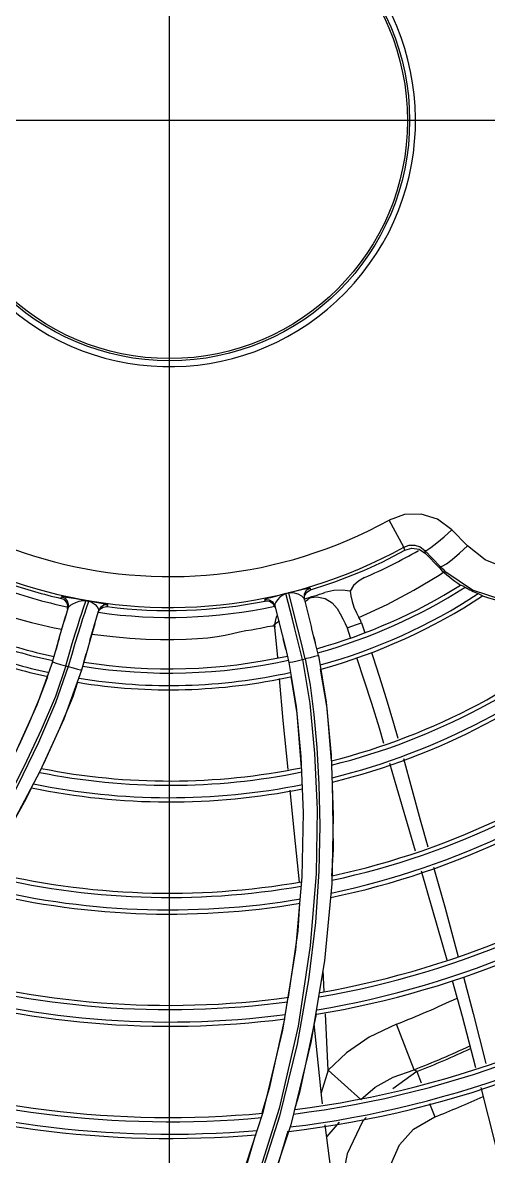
# Model space of a CAD drawing. Header units: metres. Extents: x -367 to 374, y -238 to 224.
# Drawn here: x 350.5751 to 350.6291, y 176.5945 to 176.7259 of the extents above; entities that cross this region are included whole.
import ezdxf
from ezdxf.enums import TextEntityAlignment as Align

# ---------------------------------------------------------------- set-up
doc = ezdxf.new("R2010")
doc.units = ezdxf.units.M
for name, color, linetype in [('ELE-ALIMENTADORES', 160, 'Continuous'), ('LA_BAU_BASES GERAIS_R00$0$ARQ-XREF-ATT', 8, 'Continuous'), ('LA_BAU_BASES GERAIS_R00$0$BASE', 253, 'Continuous'), ('LA_BAU_BASES GERAIS_R00$0$dutos', 31, 'Continuous')]:
    doc.layers.add(name, color=color, linetype=linetype)
doc.styles.add('LA_BAU_BASES GERAIS_R00$0$R60-125-RS', font='romans.shx', dxfattribs={"height": 0.19})
doc.styles.add('LA_BAU_BASES GERAIS_R00$0$R80-100-RS', font='romans.shx', dxfattribs={"height": 0.203})

# ---------------------------------------------------------------- blocks, each defined once
blk = doc.blocks.new('LA_BAU_BASES GERAIS_R00$0$A$C2E3D5B4E')
at = {"layer": 'LA_BAU_BASES GERAIS_R00$0$dutos', "color": 251}
for p, q in [((-16.15789638421757, -1.495762050046039), (-16.15789638421757, -0.9803166271737496)), ((-15.81678075973832, -1.235418544163338), (-16.42738234087392, -1.235418544163338)), ((-16.13070516640528, -1.284871015875694), (-16.13242926853491, -1.281735403766731)), ((-16.12334732007139, -1.284732721000807), (-16.12516164116187, -1.282848195037047)), ((-16.13060526929621, -1.285233097369826), (-16.13070510949365, -1.284870988070622)), ((-16.12426498540071, -1.285579327876519), (-16.12334732027375, -1.284732720789805)), ((-16.12829898045857, -1.285249557757822), (-16.12649920105196, -1.287118979363811)), ((-16.12820617065927, -1.285597837266039), (-16.12829898045857, -1.285249557757822)), ((-16.12820617065927, -1.285597837266039), (-16.12662236430378, -1.287237916757192)), ((-16.12510255104007, -1.286288993088135), (-16.12426498540071, -1.285579327876519)), ((-16.12662236431515, -1.287237916746278), (-16.12649920105196, -1.287118979363811)), ((-16.12661422406609, -1.288117654492169), (-16.12606894868532, -1.287739692304683)), ((-16.14408544284743, -1.290173498150295), (-16.14342144586954, -1.292845671324983)), ((-16.14222557866378, -1.290512335886604), (-16.14197787579405, -1.290076776583817)), ((-16.14197787579405, -1.290076776583817), (-16.14154808566218, -1.289815487674502)), ((-16.14159667412832, -1.289620792971334), (-16.14154804007376, -1.289815474042086)), ((-16.17045742679329, -1.290812718450695), (-16.1704035785051, -1.290623998532908)), ((-16.17008877444505, -1.290980436034886), (-16.17045742679329, -1.290812718450695)), ((-16.1698180753674, -1.291278645395948), (-16.17008877444505, -1.290980436034886)), ((-16.16790692550603, -1.29201032753889), (-16.16761110036578, -1.291132374436245)), ((-16.16761110036578, -1.291132374436245), (-16.16758433309224, -1.291051123735713)), ((-16.16730535877969, -1.291182194534201), (-16.16759561975186, -1.292040144636019)), ((-16.16727944332979, -1.291103355676285), (-16.16730535877969, -1.291182194534201)), ((-16.16510623835802, -1.291759580106088), (-16.16504940939467, -1.291559683180537)), ((-16.1467925132888, -1.291123107591091), (-16.14684095770235, -1.29092834586362)), ((-16.1462904921691, -1.291151976206208), (-16.1467925132888, -1.291123107591091)), ((-16.1422787467186, -1.290820488640463), (-16.14252931252395, -1.290537375323481)), ((-16.14227912492925, -1.290820668282947), (-16.14143382802786, -1.294219289341243)), ((-16.14223047233463, -1.291015552638498), (-16.14222557866378, -1.290512335886604)), ((-16.14180817816168, -1.29072672659612), (-16.1408089713791, -1.290609311442211)), ((-16.16966306855647, -1.291874180785896), (-16.17011397385932, -1.293444562358388)), ((-16.16711701989516, -1.295687916223585), (-16.16613750796932, -1.292276287587526)), ((-16.1655727750458, -1.291810868792425), (-16.16510640170327, -1.291759559166792)), ((-16.14567541102133, -1.291666655519009), (-16.14483748706652, -1.295034966480387)), ((-16.14549478604749, -1.292950180596279), (-16.14539811943951, -1.292779181387857)), ((-16.14566037945633, -1.29412709581328), (-16.14565962256847, -1.294135112312404)), ((-16.14534922082294, -1.297657363606675), (-16.14566037945633, -1.29412709581328)), ((-16.13562775566788, -1.293643607306592), (-16.13523853115521, -1.294789474145261)), ((-16.14440705293191, -1.296740783350003), (-16.14471746738445, -1.295509198032676)), ((-16.14116570118404, -1.295279265993202), (-16.14099897823326, -1.295940381929256)), ((-16.13730522073956, -1.29422627449793), (-16.1369421092827, -1.2953540323021)), ((-16.1678282804537, -1.298195324917913), (-16.16755979807749, -1.297242637794341)), ((-16.1680970369348, -1.299122916641579), (-16.17016566851044, -1.304792431207431)), ((-16.17203754760885, -1.299969601639248), (-16.17200777838252, -1.299873828379248)), ((-16.17016566851044, -1.304792431207431), (-16.17292874908799, -1.310857827411098)), ((-16.17249931786546, -1.30996968570588), (-16.17277331939613, -1.310514096225859)), ((-16.13915941961886, -1.308997878257912), (-16.13889794846955, -1.315968221629817)), ((-16.17292874908799, -1.310857827411098), (-16.17647485485168, -1.317593166170525)), ((-16.13889794846955, -1.315968221629817), (-16.13908664627706, -1.323891496298245)), ((-16.14254799120454, -1.323074730854103), (-16.14327710864882, -1.33153376593026)), ((-16.13908664627706, -1.323891496298245), (-16.13991178982451, -1.332828614202924)), ((-16.14327710864882, -1.33153376593026), (-16.14477674616319, -1.340861654639127)), ((-16.13991178982451, -1.332828614202924), (-16.14149621955858, -1.342293301570578)), ((-16.13995206316122, -1.3364539480296), (-16.14008715753153, -1.33387618385558)), ((-16.14177037878744, -1.335010922501795), (-16.14308934572819, -1.342465584801801)), ((-16.13947871324808, -1.345486037576563), (-16.13982096965674, -1.338955370834526)), ((-16.12951509515824, -1.345434166135135), (-16.13157841414022, -1.340166976088483)), ((-16.14477674616319, -1.340861654639127), (-16.14708119594661, -1.350408108818272)), ((-16.14149621955858, -1.342293301570578), (-16.14384045845327, -1.35180700229165)), ((-16.12921259534824, -1.345652396299272), (-16.12951528196163, -1.34543423931035)), ((-16.1394785129487, -1.345486027080085), (-16.14029188209906, -1.348131446247578)), ((-16.13571348946971, -1.348872823834142), (-16.13947819090663, -1.345485436112256)), ((-16.12921259509767, -1.345652396331104), (-16.13199152418883, -1.347659753688902)), ((-16.12921259520135, -1.345652396241064), (-16.12869613528665, -1.346964164581266)), ((-16.12774974972126, -1.349367910924855), (-16.12714023353237, -1.350916035030139)), ((-16.14708119594661, -1.350408108818272), (-16.15017340093527, -1.359904100463325)), ((-16.14384045845327, -1.35180700229165), (-16.1469583212297, -1.361301061776146)), ((-16.1385073157744, -1.362267631001203), (-16.13983712091249, -1.351822815481398)), ((-16.1382158008455, -1.351529591232691), (-16.13966259395465, -1.353193619230012))]:
    blk.add_line(p, q, dxfattribs=at)
for points in [[(-16.12516164116187, -1.282848195037047), (-16.12681462958381, -1.281631857837681), (-16.12871726823732, -1.281043402824878), (-16.13065347973043, -1.281097008084259), (-16.1324293461189, -1.281735448086408)], [(-16.12829909413949, -1.285249439690858), (-16.12805731381968, -1.285206490347889), (-16.12756778672929, -1.284906386102818), (-16.12687653420699, -1.284377337710509), (-16.12604853961102, -1.283669080022889), (-16.12516164117096, -1.282848195025224)], [(-16.13070510949365, -1.284870988070622), (-16.13010152027755, -1.284657177681481), (-16.12945932538832, -1.28464739198688), (-16.12883893344042, -1.284846580018609), (-16.12829897873371, -1.285249556778297)], [(-16.13060529309678, -1.285233191187842), (-16.12977647322805, -1.284991581389193), (-16.12892551332925, -1.285120992827331), (-16.12820613437862, -1.285597802238669)], [(-16.11142856361948, -1.28608296172996), (-16.11375212504117, -1.287181737781509), (-16.11630544644913, -1.287610635478529), (-16.1188884321291, -1.287324786550641), (-16.12129860804316, -1.286341047152462), (-16.12334732007139, -1.284732721000807)], [(-16.12649920124068, -1.287118979165541), (-16.12625415459161, -1.287081072565059), (-16.12578155434903, -1.286799738618981), (-16.12510255104007, -1.286288993088135)], [(-16.12583064726459, -1.287766004813136), (-16.12605849795636, -1.287555535885701), (-16.12628138865875, -1.287339822590809), (-16.12649920105196, -1.287118979363811)], [(-16.13527818037483, -1.288392606925925), (-16.13597270075297, -1.288793298438293), (-16.13653723036168, -1.289333501517547), (-16.13693707219181, -1.289963919720947)], [(-16.13591809916488, -1.293035542204677), (-16.13266812338861, -1.291498351640882), (-16.12956250589696, -1.289844554143826), (-16.12661422406609, -1.288117654492169)], [(-16.10868646786457, -1.288367104881843), (-16.1118967958032, -1.290224258189198), (-16.11549020549228, -1.291124455651413), (-16.11919759440298, -1.291000000822976), (-16.12273776333768, -1.289853445317647), (-16.12583064726459, -1.287766004813136)], [(-16.14438484292577, -1.290248267925278), (-16.14497320143209, -1.2904115893013), (-16.14561180720557, -1.290580946354282), (-16.14617403981038, -1.290726834540408), (-16.14656660623314, -1.290831662914286), (-16.14678039471664, -1.290896636127115), (-16.14683865101279, -1.290927886416)], [(-16.14438518731004, -1.290248371617679), (-16.14476996596386, -1.290424469487959), (-16.14509614135886, -1.290678390651635), (-16.14536178866047, -1.290967994952268), (-16.14555783040169, -1.291245618090841), (-16.1456656887658, -1.29148201142533), (-16.145675548491, -1.291666676874854)], [(-16.14247258023943, -1.297902883175709), (-16.14281412700439, -1.296510989277238), (-16.14313019722294, -1.295269323770924), (-16.14340562270945, -1.294167018162341), (-16.14364391542267, -1.293207848281497), (-16.14438521794182, -1.290248233825594)], [(-16.14159895357852, -1.289621476817672), (-16.14184350600135, -1.289655425757417), (-16.14239382477263, -1.289783144024739), (-16.14318566610245, -1.289971536196106), (-16.1440855073306, -1.290173635576764)], [(-16.14252931252395, -1.290537375323481), (-16.14298361456213, -1.290310690614831), (-16.14355503487923, -1.290158519778458), (-16.14408540423938, -1.29017357661786)], [(-16.14159667412832, -1.289620792971334), (-16.14202686977387, -1.289882363212826), (-16.14227431668814, -1.290317484572995), (-16.14227919536734, -1.290820386476014)], [(-16.13693707219181, -1.289963919720947), (-16.13782804015455, -1.289837339843587), (-16.13882429107844, -1.289885676080019), (-16.13989431236132, -1.290133692557617)], [(-16.13693707218044, -1.289963919680019), (-16.13687011194634, -1.290530058257616), (-16.13672526504115, -1.291160503289291), (-16.13650306179625, -1.291825315804715), (-16.13622389446118, -1.292474491770633), (-16.1359181257485, -1.293035573742316)], [(-16.1241289382433, -1.28926453153116), (-16.12406194576533, -1.289285545336213), (-16.12388994920593, -1.289369973855798), (-16.12360545462161, -1.289516110333977)], [(-16.1220998892004, -1.290259814399803), (-16.12180275815081, -1.290400602012312), (-16.1216368027417, -1.290483657602351), (-16.12159574461066, -1.290517567892209)], [(-16.1687479585762, -1.290875268799653), (-16.16982343426753, -1.290695270581352), (-16.17015666459247, -1.290642568319242), (-16.17034380489577, -1.290619876799326), (-16.17040621208707, -1.29062340182071)], [(-16.1704035785051, -1.290623998532908), (-16.17003482094242, -1.290791651347433), (-16.16976403671333, -1.291089707588696), (-16.16963280376103, -1.291470359212042), (-16.16966306546283, -1.291874179548984)], [(-16.16971733477885, -1.292063679016508), (-16.16968693986882, -1.291659529962715), (-16.1698180753674, -1.291278645395948)], [(-16.16966306855647, -1.291874180785896), (-16.1695727445649, -1.291732260462311), (-16.16938672091192, -1.291585129361636), (-16.16911518341749, -1.291430746831509)], [(-16.16911518341749, -1.291430746831509), (-16.16877435846982, -1.291274017317562), (-16.16838850283466, -1.291134368642531), (-16.16798518151199, -1.291051787001095), (-16.16758436241298, -1.291051286464324)], [(-16.16758431287053, -1.291051307811074), (-16.16813426267254, -1.290971894179791), (-16.1687479585762, -1.290875268799653)], [(-16.16558730440829, -1.291429997556122), (-16.16663281241608, -1.291232402253343), (-16.16727947323216, -1.29110353310142)], [(-16.16727944356217, -1.291103357055988), (-16.16685962864221, -1.291267882294676), (-16.1665232909977, -1.291522302630881), (-16.16628122074189, -1.291804081384441), (-16.16614800691377, -1.29206248750296), (-16.16613750796932, -1.292276287587526)], [(-16.16504940939467, -1.291559683180537), (-16.16551569374951, -1.291610957843375), (-16.16590616792018, -1.291868021543166), (-16.16613758953008, -1.292276456367915)], [(-16.16504940908408, -1.291559682115519), (-16.16509823998558, -1.291535497751909), (-16.16527143817848, -1.291493347716539), (-16.16558730440829, -1.291429997556122)], [(-16.14684095770235, -1.29092834586362), (-16.14633884597788, -1.290957238138333), (-16.14591587537825, -1.291225196299536), (-16.14567541102133, -1.291666655519009)], [(-16.14562666637039, -1.291861932824474), (-16.14586736284537, -1.291420071815708), (-16.1462904921691, -1.291151976206208)], [(-16.1408089713791, -1.290609311442211), (-16.13984613233288, -1.290817375067206), (-16.13903498674244, -1.291306753962715), (-16.13846050705934, -1.291993584621821)], [(-16.17860578894715, -1.292220612209974), (-16.17673970978012, -1.29282993226542), (-16.17390985909742, -1.29361531388048), (-16.17127293030399, -1.294219771192445), (-16.17038448376979, -1.294383771971923)], [(-16.1714603546252, -1.298153370658554), (-16.17100398066486, -1.296562919963151), (-16.17060119881444, -1.295137551923915), (-16.16992623682108, -1.2927923522372)], [(-16.1699331460286, -1.298642744024335), (-16.16952527121748, -1.297260566345983), (-16.16916407483723, -1.296023384851367), (-16.1688330285624, -1.294927732191979), (-16.1685392277036, -1.293976398865823), (-16.16828692196395, -1.293174817368424), (-16.16807688182371, -1.292523973683899), (-16.16790692550603, -1.29201032753889)], [(-16.16759561975186, -1.292040144636019), (-16.16776453213924, -1.292546855444641), (-16.16797556148322, -1.29319652559451), (-16.16823000009799, -1.294000005914938), (-16.16852591566749, -1.294954442613459), (-16.16885979223616, -1.296055532810612), (-16.16922489464741, -1.297304007208083), (-16.16963637857043, -1.298698513323586)], [(-16.16619471054355, -1.292476007557241), (-16.16596337178726, -1.292068116963208), (-16.1655727750458, -1.291810868792425)], [(-16.14342144586954, -1.292845671324983), (-16.14305321505299, -1.294334220958888), (-16.14262986964422, -1.29601491006423), (-16.14218134969406, -1.297830241811141)], [(-16.13846044364755, -1.291993548405742), (-16.13810719283629, -1.292584576880188), (-16.13777836370173, -1.293159190546874), (-16.13750343287575, -1.293712243930429), (-16.13730522073956, -1.29422627449793)], [(-16.16656469483542, -1.293767092885616), (-16.16702206973878, -1.295354442124051), (-16.16752985781432, -1.297137842796189), (-16.16809700266913, -1.299122927042561)], [(-16.16690239689751, -1.294939109771519), (-16.16655364019925, -1.294987541881426), (-16.1644651540355, -1.295228755484175), (-16.16249427403955, -1.295413391868976), (-16.16064475691383, -1.295522052527929), (-16.15893928024707, -1.295564758537409), (-16.1573755539257, -1.295560110980375), (-16.15594522139281, -1.295518412234458), (-16.15464248140188, -1.29545290906907), (-16.15345704619813, -1.295364375148608), (-16.15238400844692, -1.295238960711401), (-16.15144449474792, -1.295063159299104), (-16.15058409875064, -1.29485858905781), (-16.14976120755955, -1.294684313604819), (-16.1490308641587, -1.294548799318079), (-16.14839687922995, -1.294447970250701), (-16.14782841489523, -1.294350012500843), (-16.1473241108888, -1.294251623689604), (-16.14651139125954, -1.294084324454786)], [(-16.14651139125954, -1.294084324454786), (-16.14620361727293, -1.294026183990979), (-16.14596152230115, -1.29399203782458), (-16.14579055101649, -1.2939943736489), (-16.14569178430702, -1.294044779962576), (-16.14566037945633, -1.29412709581328)], [(-16.14565963509176, -1.294134958112124), (-16.14566646898083, -1.293828974857831), (-16.14549478604749, -1.292950180596279)], [(-16.14063101233705, -1.297435682918774), (-16.14105131610995, -1.295727696787878), (-16.14143382802786, -1.294219289341243)], [(-16.13730512903521, -1.294226352017802), (-16.13675147733375, -1.294039489667455), (-16.13619234011139, -1.293845285263785), (-16.13562775566788, -1.293643607306592)], [(-16.13562777395327, -1.293643595634137), (-16.13569853082663, -1.293458026731685), (-16.1357944129004, -1.293254927394344), (-16.13591809916488, -1.293035542204677)], [(-16.17068965387489, -1.295450577491181), (-16.17079256137367, -1.295810318776319), (-16.17105471146988, -1.296739715423143)], [(-16.14483748706652, -1.295034966480387), (-16.14445604396315, -1.296542155570648), (-16.14403858255628, -1.298234698680687)], [(-16.17146036238773, -1.298153406315294), (-16.17327798975839, -1.303168396572516), (-16.17575557036707, -1.308665354782249)], [(-16.17146035616588, -1.298153370350235), (-16.17135128786322, -1.298198772748663), (-16.17103507473939, -1.298303967218715), (-16.17053892493914, -1.298459501094555), (-16.16993316155367, -1.298642796565844)], [(-16.14403849466134, -1.29823466989609), (-16.14391626917768, -1.298219144022084), (-16.14357656873926, -1.298150784470351), (-16.14307091875935, -1.298040036631107), (-16.14247257749548, -1.297902899597545)], [(-16.14247123571704, -1.297900676424149), (-16.14161574961463, -1.303000068590052), (-16.14106422103578, -1.30876673391748), (-16.14078343986466, -1.315294710106798), (-16.14089260766877, -1.322675693396093), (-16.14156213554452, -1.331083089195715), (-16.14297822243134, -1.340374229405541)], [(-16.1406310144439, -1.297435700713947), (-16.14074311850572, -1.297474560479429), (-16.14106470796378, -1.297560181975939), (-16.14156843570026, -1.297684941277737), (-16.14218134386783, -1.297830266996868)], [(-16.1421799087525, -1.297827959164067), (-16.14159543904998, -1.300855624539224), (-16.14117289196929, -1.304282848498303), (-16.1408143744834, -1.308108738649651), (-16.14056585363278, -1.312372390071403), (-16.14046910968409, -1.317123846938273), (-16.14058181157179, -1.322432397310592), (-16.14098124742077, -1.328367478476764), (-16.14177037878744, -1.335010922501795)], [(-16.14063103772924, -1.297435677773763), (-16.13973425243103, -1.302844873867514), (-16.13915941961886, -1.308997878257912)], [(-16.13619648673375, -1.297641852579261), (-16.13530379370104, -1.300381510737395), (-16.1344837835577, -1.302952104818985), (-16.13359483019576, -1.305818048796652), (-16.13306416306614, -1.307581897602802)], [(-16.13446863960917, -1.297065155047392), (-16.13430772001448, -1.297541658296439), (-16.13356032384218, -1.29983346979742), (-16.13276334155717, -1.302393388654025), (-16.1319127335546, -1.305262926623698), (-16.13141432598377, -1.3070216755047)], [(-16.16993338190014, -1.298642736827503), (-16.17113466371984, -1.302186813815467), (-16.17276783675243, -1.306042476749724), (-16.17473676882719, -1.310272346574209), (-16.17711189169449, -1.314883320289198), (-16.17998419384139, -1.319912507098422), (-16.18347801852678, -1.325391218573429), (-16.18774838583931, -1.331332260096758), (-16.19297020496788, -1.337775316110026), (-16.19930470206464, -1.34461151718159), (-16.20658132675453, -1.351404324174553), (-16.21454610377259, -1.357814804605084), (-16.22313951057322, -1.363751435786696), (-16.23237024697892, -1.369179165623507), (-16.24222531478063, -1.374045798605664), (-16.25269372799721, -1.378303312094147), (-16.26375895748743, -1.381900234110333), (-16.27539244075888, -1.384780314704301), (-16.28755455216287, -1.386887670266049)], [(-16.16963638913239, -1.298698562125253), (-16.17110083097532, -1.302914926951132), (-16.17309559513615, -1.307510977084974), (-16.17554143130974, -1.312550918748173), (-16.17855052899449, -1.318066428396094), (-16.18226776559914, -1.324100968878781), (-16.1868760133998, -1.330683060492163), (-16.19260788107431, -1.337820117802664), (-16.19934449493894, -1.345073135463906), (-16.20683353834102, -1.352019320458282), (-16.21502371321139, -1.358546052537065), (-16.2238806225796, -1.364578874351253), (-16.23339719858905, -1.37007020109894), (-16.24356735075662, -1.374971448859185), (-16.25437846144951, -1.379228959325417), (-16.26580668784163, -1.382784503827395), (-16.27782335922984, -1.385579698025765)], [(-16.16963635048296, -1.298698421018969), (-16.16904838666687, -1.298871010785376), (-16.16855156347356, -1.299011661330667), (-16.16821764683164, -1.299100103717763), (-16.1680970369348, -1.299122916641579)], [(-16.14403858255628, -1.298234698680687), (-16.1432026047587, -1.303319759533849), (-16.14265875380534, -1.309126605792414)], [(-16.14041308849892, -1.29902940646997), (-16.13965657998597, -1.303517932452166), (-16.13915878235957, -1.309640996196038)], [(-16.17628602834429, -1.309732847448402), (-16.17530737969628, -1.30772364941339), (-16.17410405529381, -1.305075876603667), (-16.1729535668951, -1.302397974145322), (-16.17203754760885, -1.299969601639248)], [(-16.16857321054749, -1.30052551479065), (-16.16911688539722, -1.302204809472357), (-16.1706435777337, -1.305897498681304), (-16.17249931786546, -1.30996968570588)], [(-16.1441325674291, -1.310639786900254), (-16.1447050854099, -1.304965438169972), (-16.14513590239858, -1.300077579778815)], [(-16.14381667733642, -1.299874432130025), (-16.14310821493973, -1.304142512300757), (-16.14261331175203, -1.31043094223395)], [(-16.14265875380534, -1.309126605792414), (-16.14240114038193, -1.315668559576523), (-16.14254799120454, -1.323074730854103)], [(-16.13237294519604, -1.309900895873113), (-16.13155072238987, -1.312704090805425), (-16.13032854312587, -1.316897269811022), (-16.1293966094745, -1.320062794253033)], [(-16.13075816559513, -1.30936318569519), (-16.12880709835008, -1.316465774490723), (-16.12792174402193, -1.319618322039503)], [(-16.13902275544433, -1.312105588618294), (-16.13892807268803, -1.319920195349994), (-16.1391156633581, -1.322963749570306)], [(-16.1739016717529, -1.312756006670213), (-16.17473288462133, -1.314407534045756), (-16.17742739335745, -1.319248517312815), (-16.17934944798571, -1.322357671035832)], [(-16.1428030803404, -1.323679999551757), (-16.14338037365087, -1.318094941054994), (-16.14389213748973, -1.313022739672931)], [(-16.12870908800915, -1.322402095677432), (-16.12738181429313, -1.326934593810336), (-16.12574806160046, -1.332691819654144)], [(-16.12725944788554, -1.321976517014889), (-16.12597038888316, -1.326565974041557), (-16.12440036225689, -1.332344295212067)], [(-16.14282104658059, -1.326139134595621), (-16.14302946683983, -1.32932876802505), (-16.14411832366204, -1.337034497169668)], [(-16.12379519002479, -1.334662546348852), (-16.12269036576663, -1.338902047118324), (-16.12121765828442, -1.344733150235413)], [(-16.12509700153942, -1.335078704866362), (-16.12396395932819, -1.339239662632906), (-16.12240043129123, -1.345194196776617)], [(-16.14455674858164, -1.339537496787386), (-16.14632030568737, -1.347596796471123), (-16.14717270318079, -1.350449175364417)], [(-16.14087624202148, -1.339007153877617), (-16.14283225232293, -1.34808548474183), (-16.14341018201958, -1.350040503890966)], [(-16.14014795406047, -1.349381408991292), (-16.14022958961186, -1.348740211077427), (-16.1411130633569, -1.34010630066922)], [(-16.13157841408292, -1.340166976063017), (-16.13473216970806, -1.341677414965204), (-16.13736420409896, -1.343482129441043), (-16.13947871324808, -1.345486037576563)], [(-16.14297822243134, -1.340374229405541), (-16.14518600474412, -1.34992170628783), (-16.14816328992038, -1.359414942142109)], [(-16.14308934572819, -1.342465584801801), (-16.1451246474403, -1.350828475086644), (-16.14807468657136, -1.360057660879363)], [(-16.1357136173624, -1.34887274998772), (-16.13404533220182, -1.34746704239177), (-16.13197435737766, -1.346306652885403), (-16.12951508535571, -1.345434173273759)], [(-16.12180208557447, -1.34751638811548), (-16.12014128602004, -1.354078376662699), (-16.11921811388993, -1.357885377171158)], [(-16.13509006938057, -1.350964286283386), (-16.13549308218307, -1.351447576594808), (-16.13728065565874, -1.355166291789544), (-16.13815456952989, -1.359551638590972)], [(-16.13250542007836, -1.359255578996169), (-16.13223501748962, -1.356414324571858), (-16.13123798417246, -1.354138957617295), (-16.12958335577287, -1.352314766718052), (-16.12714023350691, -1.350916035019225)], [(-16.14791900658611, -1.352946531468376), (-16.14905610828782, -1.356751616440931), (-16.15175272314491, -1.36380428030742)], [(-16.14415547647741, -1.352561684147702), (-16.14562175600622, -1.357521810917831), (-16.14790837595183, -1.363551240213098)]]:
    blk.add_lwpolyline(points, dxfattribs=at)
for radius in [0.02785037344216057, 0.02760021473586094]:
    blk.add_circle((-16.15789638421757, -1.235418544163338), radius, dxfattribs=at)
for centre, radius, start, end in [((-16.15789638421757, -1.235418544163338), 0.05643500051810963, 89.19592440692192, 178.8040654941838), ((-16.15789638421757, -1.235418544163338), 0.05285666058142068, 89.19605604994237, 178.8039549962102), ((-16.15789638421757, -1.235418544163338), 0.05643500052730971, 329.1959177691438, 58.80406251834805), ((-16.15789638421757, -1.235418544163338), 0.05285659408786075, 329.1966097504113, 46.29172287787106), ((-16.15789638421757, -1.235418544163338), 0.02853244965306024, 49.23127808409463, 228.000000016738), ((-16.15789638421757, -1.235418544163338), 0.02853245180587837, 229.2312780840946, 48.00000001673805), ((-16.15789638421757, -1.235418544163338), 0.05285665014623282, 209.1960901416992, 298.8038990548372), ((-16.15789638421757, -1.235418544163338), 0.05643500052730971, 209.1959294522274, 298.8040601425717), ((-16.15789638421757, -1.235418544163338), 0.05680047832001744, 286.732274798806, 298.7163188623123), ((-16.15789638421757, -1.235418544163338), 0.05760048505701627, 293.1209078321399, 300.0929888845346), ((-16.11691119521993, -1.27785994978484), 0.01350011368426787, 224.0000000056123, 237.6691114009785), ((-16.15789638421757, -1.235418544163338), 0.05760048505701627, 249.7830767258709, 258.236092661055), ((-16.15789638421757, -1.235418544163338), 0.05680047832001744, 250.7714789564796, 257.2292590860402), ((-16.1579047560972, -1.235374537781979), 0.05651463614262541, 283.8409893358058, 284.153752319572), ((-16.15789638421757, -1.235418544163338), 0.05760048505701627, 285.7280097261333, 288.211950143574), ((-16.15789638421757, -1.235418544163338), 0.063557680067669, 285.5834973821479, 302.0923036949833), ((-16.15789638421757, -1.235418544163338), 0.0640500628021499, 285.5686584866171, 302.3694637221222), ((-16.15789638421757, -1.235418544163338), 0.06549013708539124, 285.5038915499752, 303.1336553485622), ((-16.11691119521993, -1.27785994978484), 0.01344169586262832, 240.1307815616016, 247.2932432352066), ((-16.11691119521993, -1.27785994978484), 0.01350011368426787, 249.6742730872238, 299.2552465976791), ((-16.15789638421757, -1.235418544163338), 0.0564699951541013, 260.1215324607307, 260.4353365327042), ((-16.15789638421757, -1.235418544163338), 0.05680047832001744, 262.7074370243626, 281.2685262449962), ((-16.18548054349776, -1.236757506441506), 0.06955058568964265, 308.5506771374759, 309.1359459439029), ((-16.15789638421757, -1.235418544163338), 0.06598214509611659, 285.4731590303118, 303.3779091309975), ((-16.15789638421757, -1.235418544163338), 0.05760048505701627, 261.7522005245616, 282.2401148551013), ((-16.15789638421757, -1.235418544163338), 0.0765577895421751, 284.1982175368461, 311.5421448279608), ((-16.18548054349776, -1.236757506441506), 0.06955058568964265, 304.7626341638929, 305.4374652131992), ((-16.15789638421757, -1.235418544163338), 0.07705017227665602, 284.1283958945407, 311.4878832177402), ((-16.15789638421757, -1.235418544163338), 0.063557680067669, 250.1710935347338, 257.8404754477245), ((-16.15789638421757, -1.235418544163338), 0.07849024655989735, 283.920110872273, 311.3238562693141), ((-16.15789638421757, -1.235418544163338), 0.0789822545706227, 283.8476500195828, 311.266109559235), ((-16.15789638421757, -1.235418544163338), 0.0640500628021499, 250.1987318091236, 257.8089050613289), ((-16.15789638421757, -1.235418544163338), 0.06598214509611659, 250.2588579013452, 257.6530708228286), ((-16.15789638421757, -1.235418544163338), 0.06549013708539124, 250.2525781587332, 257.6981379910631), ((-16.15789638421757, -1.235418544163338), 0.0640500628021499, 260.9561311149826, 282.43698313804), ((-16.15789638421757, -1.235418544163338), 0.063557680067669, 261.0104816232404, 282.4274745283818), ((-16.15790592581334, -1.235368389227631), 0.06441085042066144, 283.8650396564097, 284.1321443639521), ((-16.15789638421757, -1.235418544163338), 0.06435982308335755, 259.2206918537535, 259.4897176106043), ((-16.15789638421757, -1.235418544163338), 0.06549013708539124, 260.783399409944, 282.4396300665454), ((-16.15789638421757, -1.235418544163338), 0.06598214509611659, 260.7186753643873, 282.4298150911123), ((-16.15789638421757, -1.235418544163338), 0.09005028175116211, 282.0713875688925, 309.7746533980679), ((-16.15789638421757, -1.235418544163338), 0.08955789901668121, 282.1555701262238, 309.8478282747314), ((-16.15789638421757, -1.235418544163338), 0.09149035603440345, 281.8225648944813, 309.5572869500746), ((-16.15789638421757, -1.235418544163338), 0.0919823640451288, 281.7367380189971, 309.4819542885961), ((-16.15789638421757, -1.235418544163338), 0.07705017227665602, 258.7055115060219, 281.4878831912033), ((-16.15789638421757, -1.235418544163338), 0.0765577895421751, 258.8019805700324, 281.5421448322444), ((-16.15789638421757, -1.235418544163338), 0.07849024655989735, 258.4213402703307, 281.3238562551319), ((-16.15789638421757, -1.235418544163338), 0.0789822545706227, 258.3236293594439, 281.2661095315603), ((-16.15789638421757, -1.235418544163338), 0.1025580084911873, 279.8023283481471, 307.7458018462779), ((-16.15789638421757, -1.235418544163338), 0.1030503912256682, 279.7085648503107, 307.6601351701752), ((-16.15789638421757, -1.235418544163338), 0.1049824735219349, 279.3374528154458, 307.3199685936347), ((-16.15789638421757, -1.235418544163338), 0.1044904655089096, 279.4323949503432, 307.407156478338), ((-16.15789638421757, -1.235418544163338), 0.09005028175116211, 256.0572818391581, 279.7746533945059), ((-16.15789638421757, -1.235418544163338), 0.08955789901668121, 256.160468937626, 279.8478282773037), ((-16.15789638421757, -1.235418544163338), 0.09149035603440345, 255.7541251396044, 279.5572869654642), ((-16.15789638421757, -1.235418544163338), 0.0919823640451288, 255.6501629980652, 279.4819542856251), ((-16.15789638421757, -1.235418544163338), 0.1155581179656934, 277.2305561070592, 305.3612538380334), ((-16.15789638421757, -1.235418544163338), 0.1160505007001743, 277.1296984713976, 305.2665165427094), ((-16.15789638421757, -1.235418544163338), 0.117982582996441, 276.7313983118775, 304.8916606558559), ((-16.15789638421757, -1.235418544163338), 0.1174905749834157, 276.833165071218, 304.9875448628901), ((-16.15789638421757, -1.235418544163338), 0.1030503912256682, 253.2645107190837, 277.6601351611801), ((-16.15789638421757, -1.235418544163338), 0.1025580084911873, 253.3723308672246, 277.7458018272374), ((-16.15789638421757, -1.235418544163338), 0.1049824735219349, 252.8396419198524, 277.3199685993944), ((-16.15789638421757, -1.235418544163338), 0.1044904655089096, 252.9480591704637, 277.4071565008433), ((-16.17231554809814, -1.236174220520013), 0.1116870954652092, 291.3917936688435, 295.3281303726543), ((-16.17231554809814, -1.236174220520013), 0.1173440006440054, 291.3916956711941, 294.8190875936381), ((-16.15789638421757, -1.235418544163338), 0.1290506101746804, 274.3856091269344, 302.6639810427945), ((-16.15789638421757, -1.235418544163338), 0.1285582274401995, 274.4920458573316, 302.7656934513252), ((-16.17231554809814, -1.236174220520013), 0.117657704837425, 291.4901917946188, 294.7921180344093), ((-16.15789638421757, -1.235418544163338), 0.1160505007001743, 250.3632458507575, 275.2665165444893), ((-16.15789638421757, -1.235418544163338), 0.1155581179656934, 250.4747780886316, 275.3612538417408), ((-16.15789638421757, -1.235418544163338), 0.117982582996441, 249.924040255949, 274.8916606706674), ((-16.15789638421757, -1.235418544163338), 0.1174905749834157, 250.0360733603579, 274.9875448597669), ((-16.15789638421757, -1.235418544163338), 0.1309826924709471, 273.9658385650289, 302.2623321085795), ((-16.15789638421757, -1.235418544163338), 0.1304906844579218, 274.0730082772615, 302.3649511739767), ((-16.17231554809814, -1.236174220520013), 0.1233146100139212, 291.490191910687, 294.3178074007516), ((-16.15789638421757, -1.235418544163338), 0.1290506101746804, 247.3717694996196, 272.6639810360544), ((-16.15789638421757, -1.235418544163338), 0.1285582274401995, 247.4864773602508, 272.7656934381825)]:
    blk.add_arc(centre, radius, start, end, dxfattribs=at)
blk = doc.blocks.new('LA_BAU_BASES GERAIS_R00')
at = {"layer": 'LA_BAU_BASES GERAIS_R00$0$ARQ-XREF-ATT'}
blk.add_blockref('LA_BAU_BASES GERAIS_R00$0$A$C2E3D5B4E', (366.75, 177.95), dxfattribs=at)
at = {"layer": 'LA_BAU_BASES GERAIS_R00$0$BASE', "style": 'LA_BAU_BASES GERAIS_R00$0$R60-125-RS'}
for p in [(242.7815727361595, 218.919159373358), (358.6365727361596, 192.964159373358)]:
    blk.add_attdef('S', text='', height=0.19, rotation=90, dxfattribs=at).set_placement(p, align=Align.MIDDLE_CENTER)
at = {"layer": 'LA_BAU_BASES GERAIS_R00$0$BASE', "style": 'LA_BAU_BASES GERAIS_R00$0$R80-100-RS'}
blk.add_attdef('ACESSO', text='', height=0.203, dxfattribs=at).set_placement((365.922255870473, 191.9868442639211), align=Align.TOP_CENTER)
at = {"layer": 'LA_BAU_BASES GERAIS_R00$0$BASE', "style": 'LA_BAU_BASES GERAIS_R00$0$R60-125-RS'}
blk.add_attdef('S', text='', height=0.19, dxfattribs=at).set_placement((266.114159373358, 180.9134272638404), align=Align.MIDDLE_CENTER)

msp = doc.modelspace()

# ---------------------------------------------------------------- block references
at = {"layer": 'ELE-ALIMENTADORES', "color": 2}
msp.add_blockref('LA_BAU_BASES GERAIS_R00', (0, 0), dxfattribs=at)

doc.saveas('drawing.dxf')
